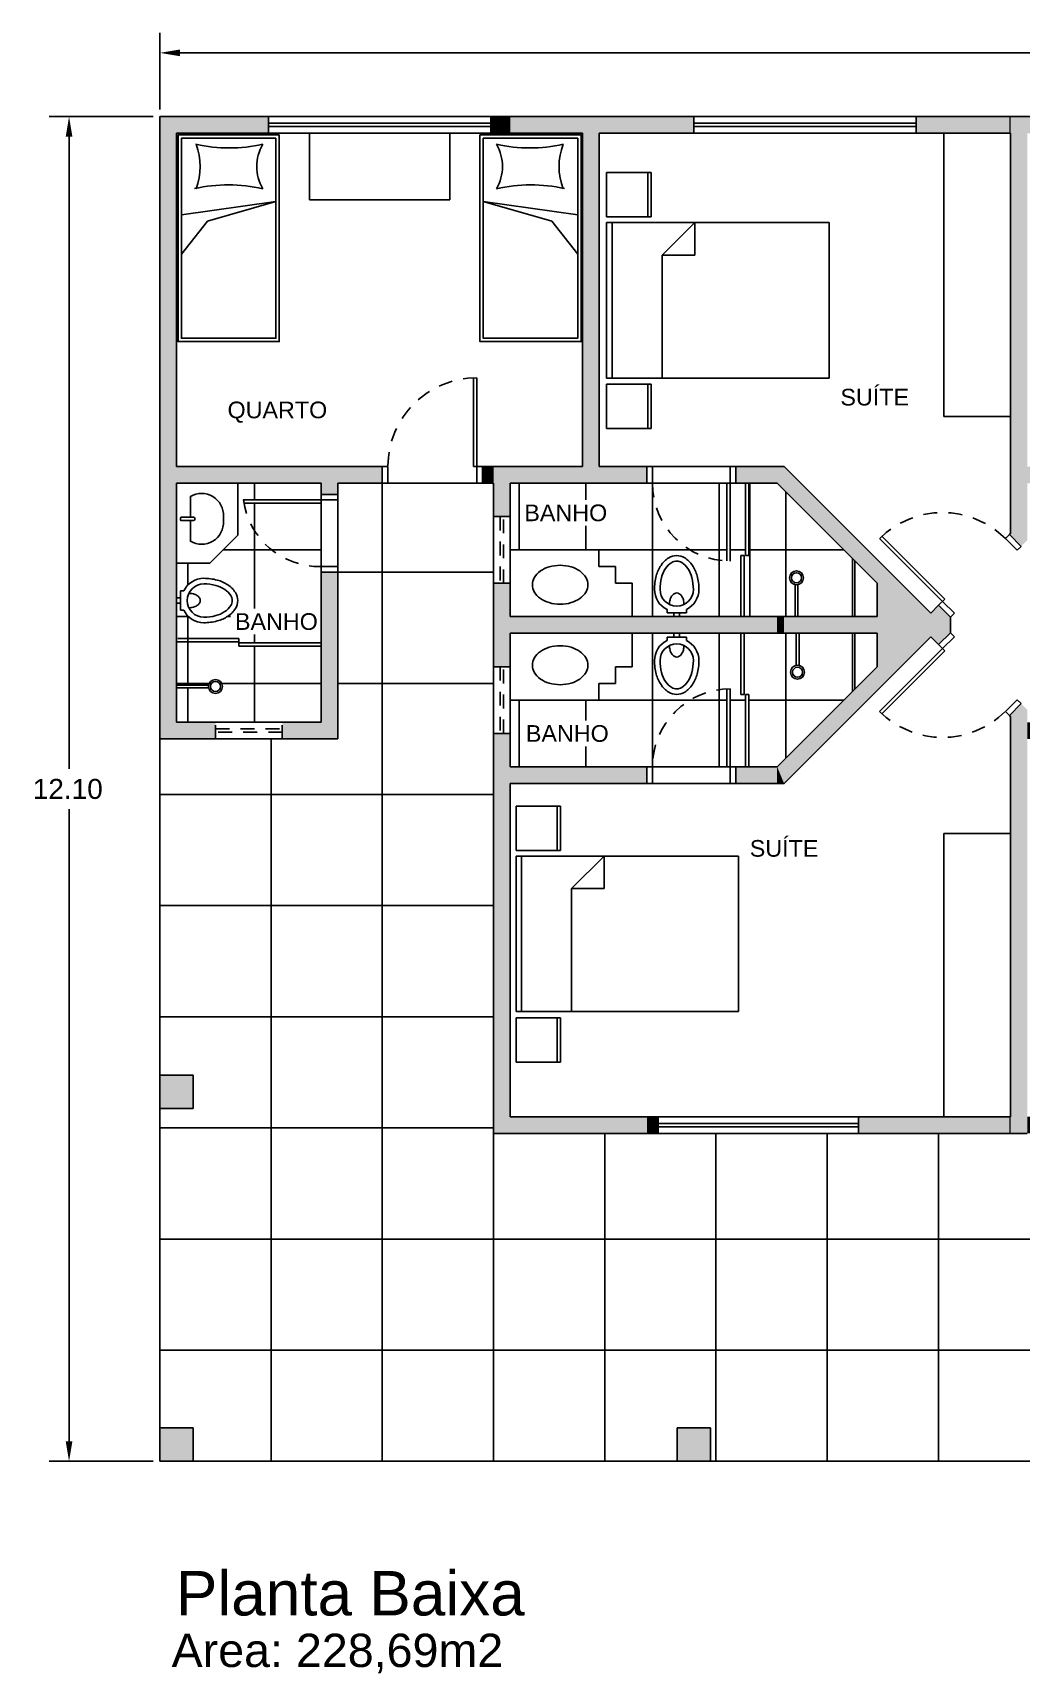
# Model space of a CAD drawing. Extents: x 1 to 29.1, y 2.1 to 17.
# Drawn here: x 1 to 9.89, y 2.21 to 16.97 of the extents above; entities that cross this region are included whole.
import ezdxf

# ---------------------------------------------------------------- set-up
doc = ezdxf.new("R2010")
doc.units = 0
doc.linetypes.add('HIDDEN2', pattern=[0.1875, 0.125, -0.0625])
doc.layers.get('0').update_dxf_attribs({"linetype": 'CONTINUOUS'})
doc.layers.get('DEFPOINTS').update_dxf_attribs({"linetype": 'CONTINUOUS'})
for name, color, linetype in [('EQUIPAMENTOS_MOBILIA', 45, 'CONTINUOUS'), ('ESQUADRIA', 53, 'CONTINUOUS'), ('PAREDE', 5, 'CONTINUOUS'), ('PAREDE-HACH', 140, 'CONTINUOUS'), ('PISO', 9, 'CONTINUOUS'), ('TEXTO', 23, 'CONTINUOUS')]:
    doc.layers.add(name, color=color, linetype=linetype)
doc.styles.get("Standard").update_dxf_attribs({"font": 'arial.ttf'})
doc.dimstyles.get("Standard").update_dxf_attribs({"dimtxt": 2.5, "dimasz": 2.5, "dimexe": 1.25, "dimexo": 0.625, "dimtad": 1, "dimcen": 2.5, "dimazin": 3, "dimtfac": 1, "dimtmove": 0, "dimatfit": 3})

# ---------------------------------------------------------------- blocks, each defined once
blk = doc.blocks.new('*X24')
at = {"layer": 'PISO', "linetype": 'CONTINUOUS'}
for p, q in [((4.145, 4.114), (4.145, 12.914)), ((3.745, 12.114), (5.145, 12.114)), ((3.745, 11.114), (5.145, 11.114)), ((3.145, 4.114), (3.145, 10.614)), ((2.145, 10.114), (5.145, 10.114)), ((2.145, 9.114), (5.145, 9.114)), ((2.145, 8.114), (5.145, 8.114)), ((2.145, 7.114), (5.145, 7.114)), ((5.145, 4.114), (5.145, 7.064)), ((6.145, 4.114), (6.145, 7.064)), ((7.145, 4.114), (7.145, 7.064)), ((8.145, 4.114), (8.145, 7.064)), ((9.145, 4.114), (9.145, 7.064)), ((2.145, 6.114), (21.045, 6.114)), ((2.145, 5.114), (21.045, 5.114))]:
    blk.add_line(p, q, dxfattribs=at)
blk = doc.blocks.new('*U28')
at = {"layer": 'PAREDE-HACH', "linetype": 'CONTINUOUS'}
for points in [[(2.145, 4.114), (2.145, 4.414), (2.445, 4.114)], [(2.445, 4.114), (2.145, 4.414), (2.445, 4.414)]]:
    blk.add_solid(points, dxfattribs=at)
blk = doc.blocks.new('*U29')
at = {"layer": 'PAREDE-HACH', "linetype": 'CONTINUOUS'}
for points in [[(6.795, 4.114), (6.795, 4.414), (7.095, 4.114)], [(7.095, 4.114), (6.795, 4.414), (7.095, 4.414)]]:
    blk.add_solid(points, dxfattribs=at)
blk = doc.blocks.new('*U33')
at = {"layer": 'PAREDE-HACH', "linetype": 'CONTINUOUS'}
for points in [[(8.945, 16.064), (8.945, 16.214), (9.784, 16.064)], [(9.784, 16.064), (8.945, 16.214), (9.784, 16.214)], [(9.784, 16.064), (9.784, 16.214), (9.795, 16.064)], [(9.795, 16.064), (9.784, 16.214), (9.795, 16.214)], [(9.795, 12.44), (9.795, 16.214), (9.89, 12.346)], [(9.89, 12.346), (9.795, 16.214), (9.89, 16.214)], [(9.89, 12.346), (9.89, 16.214), (9.945, 12.402)], [(9.945, 12.402), (9.89, 16.214), (9.945, 16.214)], [(9.945, 16.064), (9.945, 16.214), (10.226, 16.064)], [(10.226, 16.064), (9.945, 16.214), (10.226, 16.214)], [(9.945, 12.914), (9.945, 13.064), (10.226, 12.914)], [(10.226, 12.914), (9.945, 13.064), (10.226, 13.064)], [(10.226, 12.914), (10.226, 13.064), (10.345, 12.914)], [(10.345, 12.914), (10.226, 13.064), (10.345, 13.064)], [(9.795, 12.44), (9.784, 12.452), (9.795, 12.464)]]:
    blk.add_solid(points, dxfattribs=at)
blk = doc.blocks.new('*U35')
at = {"layer": 'PAREDE-HACH', "linetype": 'CONTINUOUS'}
for points in [[(5.12, 16.064), (5.12, 16.214), (5.145, 16.064)], [(5.145, 16.064), (5.12, 16.214), (5.145, 16.214)], [(5.145, 16.064), (5.145, 16.214), (5.295, 16.064)], [(5.295, 16.064), (5.145, 16.214), (5.295, 16.214)], [(5.295, 16.064), (5.295, 16.214), (5.945, 16.064)], [(5.945, 16.064), (5.295, 16.214), (5.945, 16.214)], [(5.945, 12.914), (5.945, 16.214), (6.095, 12.914)], [(6.095, 12.914), (5.945, 16.214), (6.095, 16.214)], [(6.095, 16.064), (6.095, 16.214), (6.524, 16.064)], [(6.524, 16.064), (6.095, 16.214), (6.524, 16.214)], [(6.524, 16.064), (6.524, 16.214), (6.945, 16.064)], [(6.945, 16.064), (6.524, 16.214), (6.945, 16.214)], [(5.045, 12.914), (5.045, 13.064), (5.12, 12.914)], [(5.12, 12.914), (5.045, 13.064), (5.12, 13.064)], [(5.12, 12.914), (5.12, 13.064), (5.145, 12.914)], [(5.145, 12.914), (5.12, 13.064), (5.145, 13.064)], [(5.145, 12.614), (5.145, 13.064), (5.295, 12.614)], [(5.295, 12.614), (5.145, 13.064), (5.295, 13.064)], [(5.295, 12.914), (5.295, 13.064), (5.945, 12.914)], [(5.945, 12.914), (5.295, 13.064), (5.945, 13.064)], [(6.095, 12.914), (6.095, 13.064), (6.524, 12.914)], [(6.524, 12.914), (6.095, 13.064), (6.524, 13.064)]]:
    blk.add_solid(points, dxfattribs=at)
blk = doc.blocks.new('*U36')
at = {"layer": 'PAREDE-HACH', "linetype": 'CONTINUOUS'}
for points in [[(2.145, 10.614), (2.145, 16.214), (2.295, 10.614)], [(2.295, 10.614), (2.145, 16.214), (2.295, 16.214)], [(2.295, 16.064), (2.295, 16.214), (2.645, 16.064)], [(2.645, 16.064), (2.295, 16.214), (2.645, 16.214)], [(2.645, 16.064), (2.645, 16.214), (3.12, 16.064)], [(3.12, 16.064), (2.645, 16.214), (3.12, 16.214)], [(2.295, 12.914), (2.295, 13.064), (2.645, 12.914)], [(2.645, 12.914), (2.295, 13.064), (2.645, 13.064)], [(2.645, 12.914), (2.645, 13.064), (3.12, 12.914)], [(3.12, 12.914), (2.645, 13.064), (3.12, 13.064)], [(3.12, 12.914), (3.12, 13.064), (3.595, 12.914)], [(3.595, 12.914), (3.12, 13.064), (3.595, 13.064)], [(3.595, 12.814), (3.595, 13.064), (3.745, 12.814)], [(3.745, 12.814), (3.595, 13.064), (3.745, 13.064)], [(3.745, 12.914), (3.745, 13.064), (4.145, 12.914)], [(4.145, 12.914), (3.745, 13.064), (4.145, 13.064)], [(2.295, 10.614), (2.295, 10.764), (2.645, 10.614)], [(2.645, 10.614), (2.295, 10.764), (2.645, 10.764)]]:
    blk.add_solid(points, dxfattribs=at)
blk = doc.blocks.new('CAMAC')
for p, q in [((0.5, 0.407), (0.793, 0.7)), ((0.793, 0.7), (0.793, 0.407)), ((0.5, -0.7), (0.5, 0.407)), ((0.5, 0.407), (0.793, 0.407))]:
    blk.add_line(p, q)
at = {"layer": 'EQUIPAMENTOS_MOBILIA'}
for p, q in [((0, 0.75), (0, 1.15)), ((0, 1.15), (0.4, 1.15)), ((0.37, 1.15), (0.37, 0.75)), ((0.4, 1.15), (0.4, 0.75)), ((0, 0.75), (0.4, 0.75)), ((0, 0.7), (2, 0.7)), ((0, -0.7), (0, 0.7)), ((0.05, -0.7), (0.05, 0.7)), ((2, 0.7), (2, -0.7)), ((2, -0.7), (0, -0.7)), ((0, -0.755), (0.4, -0.755)), ((0, -1.155), (0, -0.755)), ((0.37, -0.755), (0.37, -1.155)), ((0.4, -0.755), (0.4, -1.155)), ((0, -1.155), (0.4, -1.155))]:
    blk.add_line(p, q, dxfattribs=at)
blk = doc.blocks.new('*X37')
at = {"layer": 'PISO', "linetype": 'CONTINUOUS'}
for p, q in [((5.374, 12.314), (5.374, 12.914)), ((5.974, 12.764), (5.974, 12.914)), ((6.574, 11.714), (6.574, 12.914)), ((7.174, 12.225), (7.174, 12.914)), ((7.774, 11.714), (7.774, 12.835)), ((5.974, 12.314), (5.974, 12.531)), ((6.092, 12.314), (6.915, 12.314)), ((6.92, 12.314), (7.244, 12.314)), ((7.274, 12.314), (7.41, 12.314)), ((7.44, 12.314), (7.45, 12.314)), ((7.45, 12.314), (8.295, 12.314)), ((7.174, 11.714), (7.174, 12.223)), ((8.374, 11.714), (8.374, 12.235))]:
    blk.add_line(p, q, dxfattribs=at)
blk = doc.blocks.new('*U38')
at = {"layer": 'PAREDE-HACH', "linetype": 'CONTINUOUS'}
for points in [[(7.324, 12.914), (7.324, 13.064), (7.695, 12.914)], [(7.695, 12.914), (7.324, 13.064), (7.695, 13.064)], [(7.695, 12.914), (7.695, 13.064), (7.757, 12.852)], [(7.757, 12.852), (7.695, 13.064), (7.757, 13.064)], [(7.757, 12.852), (7.757, 13.064), (8.595, 12.014)], [(8.595, 12.014), (7.757, 13.064), (8.595, 12.226)], [(8.595, 11.052), (8.595, 12.226), (9.076, 11.533)], [(9.076, 11.533), (8.595, 12.226), (9.076, 11.745)], [(5.145, 11.264), (5.145, 12.014), (5.295, 11.264)], [(5.295, 11.264), (5.145, 12.014), (5.295, 12.014)], [(9.147, 11.462), (9.076, 11.745), (9.147, 11.816)], [(9.147, 11.462), (9.147, 11.816), (9.253, 11.568)], [(9.253, 11.568), (9.147, 11.816), (9.253, 11.71)], [(5.295, 11.564), (5.295, 11.714), (7.324, 11.564)], [(7.324, 11.564), (5.295, 11.714), (7.324, 11.714)], [(7.324, 11.564), (7.324, 11.714), (7.695, 11.564)], [(7.695, 11.564), (7.324, 11.714), (7.695, 11.714)], [(7.695, 11.564), (7.695, 11.714), (7.757, 11.564)], [(7.757, 11.564), (7.695, 11.714), (7.757, 11.714)], [(7.757, 11.564), (7.757, 11.714), (8.595, 11.564)], [(8.595, 11.564), (7.757, 11.714), (8.595, 11.714)], [(9.076, 11.533), (9.076, 11.745), (9.147, 11.462)], [(8.595, 11.052), (7.757, 10.426), (8.595, 11.264)], [(7.757, 10.214), (7.757, 10.426), (8.595, 11.052)], [(7.324, 10.214), (7.324, 10.364), (7.695, 10.214)], [(7.695, 10.214), (7.324, 10.364), (7.695, 10.364)], [(7.757, 10.214), (7.695, 10.364), (7.757, 10.426)], [(7.695, 10.214), (7.695, 10.364), (7.757, 10.214)]]:
    blk.add_solid(points, dxfattribs=at)
blk = doc.blocks.new('*X39')
at = {"layer": 'PISO', "linetype": 'CONTINUOUS'}
for p, q in [((6.574, 10.364), (6.574, 11.564)), ((7.174, 11.054), (7.174, 11.564)), ((7.774, 10.443), (7.774, 11.564)), ((8.374, 11.043), (8.374, 11.564)), ((5.374, 10.364), (5.374, 10.964)), ((5.974, 10.78), (5.974, 10.964)), ((6.092, 10.964), (6.92, 10.964)), ((6.92, 10.964), (7.244, 10.964)), ((7.174, 10.364), (7.174, 11.054)), ((7.274, 10.964), (7.41, 10.964)), ((7.44, 10.964), (8.295, 10.964)), ((5.974, 10.364), (5.974, 10.547))]:
    blk.add_line(p, q, dxfattribs=at)
blk = doc.blocks.new('*X40')
at = {"layer": 'PISO'}
for p, q in [((6.574, 10.364), (7.274, 10.364)), ((6.574, 10.214), (7.274, 10.214))]:
    blk.add_line(p, q, dxfattribs=at)
blk = doc.blocks.new('*U41')
at = {"layer": 'PAREDE-HACH', "linetype": 'CONTINUOUS'}
for points in [[(5.145, 7.064), (5.145, 10.664), (5.295, 7.064)], [(5.295, 7.064), (5.145, 10.664), (5.295, 10.664)], [(5.295, 10.214), (5.295, 10.364), (6.524, 10.214)], [(6.524, 10.214), (5.295, 10.364), (6.524, 10.364)], [(5.295, 7.064), (5.295, 7.214), (6.524, 7.064)], [(6.524, 7.064), (5.295, 7.214), (6.524, 7.214)], [(6.524, 7.064), (6.524, 7.214), (6.626, 7.064)], [(6.626, 7.064), (6.524, 7.214), (6.626, 7.214)]]:
    blk.add_solid(points, dxfattribs=at)
blk = doc.blocks.new('*U42')
at = {"layer": 'PAREDE-HACH', "linetype": 'CONTINUOUS'}
for points in [[(2.145, 7.289), (2.145, 7.589), (2.445, 7.289)], [(2.445, 7.289), (2.145, 7.589), (2.445, 7.589)]]:
    blk.add_solid(points, dxfattribs=at)
blk = doc.blocks.new('*U43')
at = {"layer": 'PAREDE-HACH', "linetype": 'CONTINUOUS'}
for points in [[(3.595, 10.614), (3.595, 12.114), (3.745, 10.614)], [(3.745, 10.614), (3.595, 12.114), (3.745, 12.114)], [(3.245, 10.614), (3.245, 10.764), (3.595, 10.614)], [(3.595, 10.614), (3.245, 10.764), (3.595, 10.764)]]:
    blk.add_solid(points, dxfattribs=at)
blk = doc.blocks.new('*X44')
at = {"layer": 'PISO', "linetype": 'CONTINUOUS'}
for p, q in [((2.995, 12.764), (2.995, 12.914)), ((2.995, 12.491), (2.995, 12.734)), ((2.995, 11.786), (2.995, 12.491)), ((2.713, 12.314), (3.153, 12.314)), ((3.153, 12.314), (3.595, 12.314)), ((2.395, 11.995), (2.395, 12.196)), ((2.295, 11.714), (2.403, 11.714)), ((2.395, 11.099), (2.395, 11.722)), ((2.75, 11.714), (2.781, 11.714)), ((2.995, 11.478), (2.995, 11.553)), ((2.995, 10.764), (2.995, 11.448)), ((2.295, 11.114), (2.59, 11.114)), ((2.395, 10.764), (2.395, 11.074)), ((2.701, 11.114), (3.595, 11.114))]:
    blk.add_line(p, q, dxfattribs=at)
blk = doc.blocks.new('BACIA')
at = {"layer": 'EQUIPAMENTOS_MOBILIA'}
for p, q in [((0.035, 0.025), (0, 0.025)), ((0, 0.025), (0, -0.025)), ((0.035, 0.087), (0.035, -0.087)), ((0.065, 0.087), (0.035, 0.087)), ((0.035, -0.025), (0, -0.025)), ((0.065, -0.087), (0.035, -0.087))]:
    blk.add_line(p, q, dxfattribs=at)
for points in [[(0.245, -0.2, 0.066402), (0.366, -0.184, 0.078959), (0.461, -0.141, 0.107161), (0.529, -0.072, 0.141785), (0.55, 0, 0.141785), (0.529, 0.072, 0.107161), (0.461, 0.141, 0.078959), (0.366, 0.184, 0.066402), (0.245, 0.2, 0.066402)], [(0.245, -0.15, 0.066402), (0.353, -0.136, 0.078959), (0.433, -0.1, 0.107161), (0.487, -0.045, 0.141785), (0.5, 0, 0.141785), (0.487, 0.045, 0.107161), (0.433, 0.1, 0.078959), (0.353, 0.136, 0.066402), (0.245, 0.15, 0.066402)], [(0.11, -0.065, 0.064559), (0.151, -0.06, 0.077436), (0.183, -0.046, 0.107172), (0.206, -0.023, 0.145191), (0.213, 0, 0.145191), (0.206, 0.023, 0.107172), (0.183, 0.046, 0.077436), (0.151, 0.06, 0.064559), (0.11, 0.065, 0.064559)]]:
    blk.add_lwpolyline(points, format="xyb", dxfattribs=at)
for radius, start, end in [(0.2, 90, 154.1581), (0.15, 90, 270), (0.2, 205.8419, 270)]:
    blk.add_arc((0.245, 0), radius, start, end, dxfattribs=at)
blk = doc.blocks.new('CHUVEIRO')
at = {"layer": 'EQUIPAMENTOS_MOBILIA'}
for p, q in [((0, 0.013), (0.289, 0.013)), ((0, -0.013), (0.289, -0.013))]:
    blk.add_line(p, q, dxfattribs=at)
for radius in [0.0625, 0.045]:
    blk.add_circle((0.35, 0), radius, dxfattribs=at)
blk = doc.blocks.new('CUBA')
at = {"layer": 'EQUIPAMENTOS_MOBILIA'}
blk.add_lwpolyline([(0, 0, 0.07067), (0.014, -0.099, 0.082314), (0.051, -0.177, 0.106842), (0.112, -0.233, 0.13438), (0.175, -0.25, 0.13438), (0.238, -0.233, 0.106842), (0.299, -0.177, 0.082314), (0.336, -0.099, 0.07067), (0.35, 0, 0.07067), (0.336, 0.099, 0.082314), (0.299, 0.177, 0.106842), (0.238, 0.233, 0.13438), (0.175, 0.25, 0.13438), (0.112, 0.233, 0.106842), (0.051, 0.177, 0.082314), (0.014, 0.099, 0.07067)], format="xyb", close=True, dxfattribs=at)
blk = doc.blocks.new('*X45')
at = {"layer": 'PISO'}
for p, q in [((3.595, 12.164), (3.595, 12.764)), ((3.745, 12.164), (3.745, 12.764))]:
    blk.add_line(p, q, dxfattribs=at)
blk = doc.blocks.new('*X46')
at = {"layer": 'PISO'}
for p, q in [((6.574, 13.064), (7.274, 13.064)), ((6.574, 12.914), (7.274, 12.914))]:
    blk.add_line(p, q, dxfattribs=at)
blk = doc.blocks.new('*U48')
at = {"layer": 'PAREDE-HACH', "linetype": 'CONTINUOUS'}
for points in [[(9.89, 7.064), (9.795, 10.838), (9.89, 10.932)], [(9.89, 7.064), (9.89, 10.932), (9.945, 7.064)], [(9.945, 7.064), (9.89, 10.932), (9.945, 10.876)], [(9.795, 10.814), (9.784, 10.826), (9.795, 10.838)], [(9.795, 7.064), (9.795, 10.838), (9.89, 7.064)], [(9.945, 10.614), (9.945, 10.764), (10.045, 10.614)], [(10.045, 10.614), (9.945, 10.764), (10.045, 10.764)], [(8.426, 7.064), (8.426, 7.214), (9.784, 7.064)], [(9.784, 7.064), (8.426, 7.214), (9.784, 7.214)], [(9.784, 7.064), (9.784, 7.214), (9.795, 7.064)], [(9.795, 7.064), (9.784, 7.214), (9.795, 7.214)], [(9.945, 7.064), (9.945, 7.214), (10.045, 7.064)], [(10.045, 7.064), (9.945, 7.214), (10.045, 7.214)], [(10.045, 7.064), (10.045, 7.214), (10.289, 7.064)], [(10.289, 7.064), (10.045, 7.214), (10.289, 7.214)]]:
    blk.add_solid(points, dxfattribs=at)
blk = doc.blocks.new('CAMAS')
at = {"layer": 'EQUIPAMENTOS_MOBILIA'}
for p, q in [((-0.599, 0.425), (-0.777, -0.19)), ((-0.599, 0.425), (-0.719, -0.425)), ((-0.777, -0.19), (-1.072, -0.425))]:
    blk.add_line(p, q, dxfattribs=at)
for points in [[(0, 0.455), (-1.86, 0.455), (-1.86, -0.455), (0, -0.455)], [(-0.03, 0.425), (-1.83, 0.425), (-1.83, -0.425), (-0.03, -0.425)]]:
    blk.add_lwpolyline(points, close=True, dxfattribs=at)
for centre, radius, start, end in [((-1.83, -0.004), 1.38, 347.3746, 13.0087), ((-0.285, 0.652), 0.399, 239.9369, 300.0631), ((1.252, 0.006), 1.37, 167.3541, 192.6459), ((-0.285, -0.811), 0.555, 68.8658, 111.1342)]:
    blk.add_arc(centre, radius, start, end, dxfattribs=at)
blk = doc.blocks.new('*D22')
at = {"color": 0}
for p, q in [((2.083, 16.214), (1.148, 16.214)), ((1.328, 16.034), (1.328, 10.346)), ((1.328, 4.294), (1.328, 9.982)), ((2.083, 4.114), (1.148, 4.114))]:
    blk.add_line(p, q, dxfattribs=at)
for points in [[(1.298, 16.034), (1.358, 16.034), (1.328, 16.214)], [(1.298, 4.294), (1.358, 4.294), (1.328, 4.114)]]:
    blk.add_solid(points, dxfattribs=at)
at = {"layer": 'DEFPOINTS', "color": 0}
for p in [(1.328, 16.214), (2.145, 16.214), (2.145, 4.114)]:
    blk.add_point(p, dxfattribs=at)
at = {"color": 0, "linetype": 'CONTINUOUS'}
blk.add_text('12.10', height=0.18, dxfattribs=at).set_placement((1.002, 10.074))
blk = doc.blocks.new('*D23')
at = {"color": 0}
for p, q in [((2.145, 16.277), (2.145, 16.967)), ((21.045, 16.277), (21.045, 16.967)), ((2.325, 16.787), (11.21, 16.787)), ((20.865, 16.787), (11.98, 16.787))]:
    blk.add_line(p, q, dxfattribs=at)
for points in [[(2.325, 16.817), (2.325, 16.757), (2.145, 16.787)], [(20.865, 16.817), (20.865, 16.757), (21.045, 16.787)]]:
    blk.add_solid(points, dxfattribs=at)
at = {"layer": 'DEFPOINTS', "color": 0}
for p in [(21.045, 16.787), (2.145, 16.214), (21.045, 16.214)]:
    blk.add_point(p, dxfattribs=at)
at = {"color": 0, "linetype": 'CONTINUOUS'}
blk.add_text('18.90', height=0.18, dxfattribs=at).set_placement((11.253, 16.697))

msp = doc.modelspace()

# ---------------------------------------------------------------- linework, layer by layer
for p, q in [((8.395, 12.214), (8.395, 11.714)), ((8.395, 11.564), (8.395, 11.064))]:
    msp.add_line(p, q)
at = {"linetype": 'HIDDEN2'}
for centre, radius, start, end in [((4.995, 13.064), 0.8, 90, 180), ((7.274, 12.914), 0.7, 180, 270), ((3.582, 12.856), 0.692, 187.6625, 271.1349), ((9.182, 11.851), 0.8, 45, 135), ((7.274, 10.364), 0.7, 90, 180), ((9.182, 11.427), 0.8, 225, 315)]:
    msp.add_arc(centre, radius, start, end, dxfattribs=at)
at = {"layer": 'EQUIPAMENTOS_MOBILIA'}
for p, q in [((3.49, 16.064), (3.49, 15.464)), ((4.751, 16.064), (4.751, 15.464)), ((9.195, 16.064), (9.195, 13.514)), ((3.49, 15.464), (4.751, 15.464)), ((9.195, 13.514), (9.795, 13.514)), ((2.845, 12.446), (2.845, 12.914)), ((2.419, 12.609), (2.419, 12.797)), ((2.331, 12.584), (2.331, 12.604)), ((2.448, 12.609), (2.336, 12.609)), ((2.448, 12.579), (2.336, 12.579)), ((2.419, 12.391), (2.419, 12.579)), ((2.458, 12.589), (2.458, 12.599)), ((2.717, 12.575), (2.717, 12.613)), ((2.845, 12.446), (2.595, 12.196)), ((5.295, 12.314), (6.092, 12.314)), ((6.092, 12.314), (6.092, 12.164)), ((2.595, 12.196), (2.295, 12.196)), ((6.092, 12.164), (6.242, 12.164)), ((6.242, 12.164), (6.242, 12.014)), ((6.242, 12.014), (6.392, 12.014)), ((6.392, 12.014), (6.392, 11.714)), ((6.392, 11.264), (6.392, 11.564)), ((6.242, 11.264), (6.392, 11.264)), ((6.242, 11.114), (6.242, 11.264)), ((6.092, 11.114), (6.242, 11.114)), ((6.092, 10.964), (6.092, 11.114)), ((5.295, 10.964), (6.092, 10.964)), ((9.195, 9.764), (9.195, 7.214)), ((9.795, 9.764), (9.195, 9.764))]:
    msp.add_line(p, q, dxfattribs=at)
for centre, radius, start, end in [((2.519, 12.625), 0.198, 357.1636, 120.2414), ((2.336, 12.604), 0.005, 90, 180), ((2.336, 12.584), 0.005, 180, 270), ((2.519, 12.563), 0.198, 239.7586, 2.8364), ((2.448, 12.599), 0.01, 0, 90), ((2.448, 12.589), 0.01, 270, 0)]:
    msp.add_arc(centre, radius, start, end, dxfattribs=at)
at = {"layer": 'ESQUADRIA'}
for p, q in [((3.12, 16.214), (5.12, 16.214)), ((3.12, 16.154), (5.12, 16.154)), ((5.12, 16.124), (3.12, 16.124)), ((6.945, 16.214), (8.945, 16.214)), ((6.945, 16.154), (8.945, 16.154)), ((8.945, 16.124), (6.945, 16.124)), ((5.12, 16.064), (3.12, 16.064)), ((8.945, 16.064), (6.945, 16.064)), ((4.965, 13.064), (4.965, 13.864)), ((4.995, 13.064), (4.995, 13.864)), ((4.195, 13.064), (4.145, 13.064)), ((4.195, 12.914), (4.195, 13.064)), ((5.045, 13.064), (4.965, 13.064)), ((4.995, 12.914), (4.995, 13.064)), ((6.574, 13.064), (6.524, 13.064)), ((6.574, 13.064), (6.574, 12.914)), ((7.324, 13.064), (7.274, 13.064)), ((7.274, 13.064), (7.274, 12.914)), ((4.195, 12.914), (4.145, 12.914)), ((5.045, 12.914), (4.995, 12.914)), ((6.574, 12.914), (6.524, 12.914)), ((7.324, 12.914), (7.244, 12.914)), ((7.244, 12.914), (7.244, 12.215)), ((7.274, 12.914), (7.274, 12.214)), ((7.41, 12.914), (7.41, 12.264)), ((7.44, 12.914), (7.44, 12.264)), ((7.45, 12.914), (7.45, 11.714)), ((3.595, 12.764), (2.895, 12.764)), ((3.595, 12.734), (2.896, 12.734)), ((3.595, 12.814), (3.595, 12.734)), ((3.745, 12.764), (3.595, 12.764)), ((3.745, 12.814), (3.745, 12.764)), ((9.182, 11.851), (8.617, 12.417)), ((9.204, 11.872), (8.638, 12.438)), ((9.748, 12.417), (9.784, 12.452)), ((9.854, 12.311), (9.748, 12.417)), ((7.37, 12.264), (7.37, 11.714)), ((7.37, 12.264), (7.4, 12.264)), ((7.4, 12.264), (7.4, 11.714)), ((7.41, 12.264), (7.44, 12.264)), ((9.854, 12.311), (9.89, 12.346)), ((3.595, 12.164), (3.595, 12.114)), ((3.745, 12.164), (3.595, 12.164)), ((3.745, 12.164), (3.745, 12.114)), ((9.147, 11.816), (9.204, 11.872)), ((9.289, 11.745), (9.182, 11.851)), ((9.253, 11.71), (9.289, 11.745)), ((2.855, 11.518), (2.305, 11.518)), ((2.855, 11.518), (2.855, 11.488)), ((7.37, 11.014), (7.37, 11.564)), ((7.4, 11.014), (7.4, 11.564)), ((9.289, 11.533), (9.182, 11.427)), ((9.253, 11.568), (9.289, 11.533)), ((2.855, 11.488), (2.295, 11.488)), ((3.595, 11.478), (2.855, 11.478)), ((2.855, 11.478), (2.855, 11.448)), ((3.595, 11.448), (2.855, 11.448)), ((9.182, 11.427), (8.617, 10.861)), ((9.204, 11.406), (8.638, 10.841)), ((9.147, 11.462), (9.204, 11.406)), ((7.244, 10.364), (7.244, 11.064)), ((7.274, 10.364), (7.274, 11.064)), ((7.37, 11.014), (7.4, 11.014)), ((7.41, 10.364), (7.41, 11.014)), ((7.41, 11.014), (7.44, 11.014)), ((7.44, 10.364), (7.44, 11.014)), ((9.854, 10.967), (9.748, 10.861)), ((9.854, 10.967), (9.89, 10.932)), ((9.748, 10.861), (9.784, 10.826)), ((6.574, 10.364), (6.524, 10.364)), ((6.574, 10.214), (6.574, 10.364)), ((7.324, 10.364), (7.244, 10.364)), ((7.274, 10.214), (7.274, 10.364)), ((6.574, 10.214), (6.524, 10.214)), ((7.324, 10.214), (7.274, 10.214)), ((6.626, 7.214), (8.426, 7.214)), ((6.626, 7.154), (8.426, 7.154)), ((8.426, 7.124), (6.626, 7.124)), ((8.426, 7.064), (6.626, 7.064))]:
    msp.add_line(p, q, dxfattribs=at)
at = {"layer": 'ESQUADRIA', "linetype": 'HIDDEN2'}
for p, q in [((5.205, 12.614), (5.205, 12.014)), ((5.235, 12.014), (5.235, 12.614)), ((5.205, 11.264), (5.205, 10.664)), ((5.235, 10.664), (5.235, 11.264)), ((2.645, 10.614), (2.645, 10.764)), ((2.645, 10.704), (3.245, 10.704)), ((3.245, 10.674), (2.645, 10.674)), ((3.245, 10.614), (3.245, 10.764))]:
    msp.add_line(p, q, dxfattribs=at)
at = {"layer": 'PAREDE'}
for p, q in [((2.145, 16.214), (2.145, 10.614)), ((2.145, 16.214), (3.12, 16.214)), ((3.12, 16.214), (3.12, 16.064)), ((5.12, 16.214), (6.945, 16.214)), ((5.12, 16.214), (5.12, 16.064)), ((6.945, 16.214), (6.945, 16.064)), ((8.945, 16.214), (8.945, 16.064)), ((8.945, 16.214), (12.195, 16.214)), ((2.295, 16.064), (2.295, 13.064)), ((2.295, 16.064), (3.12, 16.064)), ((5.12, 16.064), (5.945, 16.064)), ((5.945, 16.064), (5.945, 13.064)), ((6.095, 16.064), (6.095, 13.064)), ((6.945, 16.064), (6.095, 16.064)), ((9.795, 16.064), (8.945, 16.064)), ((9.795, 16.064), (9.795, 12.464)), ((9.795, 16.064), (9.795, 14.385)), ((4.145, 13.064), (2.295, 13.064)), ((4.145, 12.914), (4.145, 13.064)), ((5.945, 13.064), (5.045, 13.064)), ((5.045, 12.914), (5.045, 13.064)), ((6.524, 13.064), (6.095, 13.064)), ((6.524, 13.064), (6.524, 12.914)), ((7.324, 13.064), (7.324, 12.914)), ((7.757, 13.064), (7.324, 13.064)), ((9.076, 11.745), (7.757, 13.064)), ((3.595, 12.914), (2.295, 12.914)), ((2.295, 12.914), (2.295, 10.764)), ((3.595, 12.914), (3.595, 12.814)), ((4.145, 12.914), (3.745, 12.914)), ((3.745, 12.914), (3.745, 12.814)), ((5.145, 12.914), (5.045, 12.914)), ((5.145, 7.064), (5.145, 12.914)), ((5.295, 12.914), (5.295, 11.714)), ((6.095, 12.914), (5.295, 12.914)), ((6.524, 12.914), (6.095, 12.914)), ((7.695, 12.914), (7.324, 12.914)), ((8.595, 12.014), (7.695, 12.914)), ((3.745, 12.814), (3.595, 12.814)), ((5.145, 12.614), (5.295, 12.614)), ((9.784, 12.452), (9.795, 12.464)), ((9.89, 12.346), (9.784, 12.452)), ((3.595, 12.114), (3.595, 10.764)), ((3.745, 12.114), (3.595, 12.114)), ((3.745, 12.114), (3.745, 10.614)), ((5.145, 12.014), (5.295, 12.014)), ((8.595, 12.014), (8.595, 11.714)), ((9.147, 11.816), (9.076, 11.745)), ((9.253, 11.71), (9.147, 11.816)), ((8.595, 11.714), (5.295, 11.714)), ((9.253, 11.71), (9.253, 11.568)), ((8.595, 11.564), (5.295, 11.564)), ((5.295, 11.564), (5.295, 10.364)), ((9.076, 11.533), (7.757, 10.214)), ((8.595, 11.564), (8.595, 11.264)), ((9.147, 11.462), (9.076, 11.533)), ((9.253, 11.568), (9.147, 11.462)), ((5.145, 11.264), (5.295, 11.264)), ((8.595, 11.264), (7.695, 10.364)), ((9.89, 10.932), (9.784, 10.826)), ((9.784, 10.826), (9.795, 10.814)), ((9.795, 10.814), (9.795, 7.214)), ((3.595, 10.764), (2.295, 10.764)), ((5.145, 10.664), (5.295, 10.664)), ((3.745, 10.614), (2.145, 10.614)), ((6.524, 10.364), (5.295, 10.364)), ((6.524, 10.214), (6.524, 10.364)), ((7.324, 10.214), (7.324, 10.364)), ((7.695, 10.364), (7.324, 10.364)), ((5.295, 10.214), (5.295, 7.214)), ((6.524, 10.214), (5.295, 10.214)), ((7.757, 10.214), (7.324, 10.214)), ((2.445, 7.589), (2.145, 7.589)), ((2.145, 7.589), (2.145, 7.289)), ((2.445, 7.289), (2.445, 7.589)), ((2.445, 7.289), (2.145, 7.289)), ((6.626, 7.214), (5.295, 7.214)), ((6.626, 7.214), (6.626, 7.064)), ((8.426, 7.214), (8.426, 7.064)), ((9.795, 7.214), (8.426, 7.214)), ((6.626, 7.064), (5.145, 7.064)), ((9.945, 7.064), (8.426, 7.064)), ((2.445, 4.414), (2.145, 4.414)), ((2.145, 4.414), (2.145, 4.114)), ((2.445, 4.114), (2.445, 4.414)), ((6.795, 4.114), (6.795, 4.414)), ((6.795, 4.414), (7.095, 4.414)), ((7.095, 4.114), (7.095, 4.414)), ((2.445, 4.114), (2.145, 4.114)), ((2.445, 4.114), (2.145, 4.114)), ((6.795, 4.114), (7.095, 4.114))]:
    msp.add_line(p, q, dxfattribs=at)
at = {"layer": 'PISO'}
for p, q in [((4.195, 12.914), (4.995, 12.914)), ((2.145, 7.589), (2.145, 10.614)), ((2.145, 4.414), (2.145, 7.289)), ((6.795, 4.114), (2.445, 4.114)), ((11.445, 4.114), (7.095, 4.114))]:
    msp.add_line(p, q, dxfattribs=at)

# ---------------------------------------------------------------- block references
at = {"xscale": -1, "rotation": 270}
msp.add_blockref('BACIA', (6.792, 11.714), dxfattribs=at)
at = {"layer": 'EQUIPAMENTOS_MOBILIA', "xscale": -1}
for name, p, rotation in [('CAMAS', (2.763, 16.049), 270), ('CHUVEIRO', (7.869, 11.714), 270), ('BACIA', (2.295, 11.859), 180), ('CUBA', (5.744, 11.452), 90)]:
    msp.add_blockref(name, p, dxfattribs=dict(at, rotation=rotation))
at = {"layer": 'EQUIPAMENTOS_MOBILIA'}
for name, p, rotation in [('CAMAS', (5.478, 16.049), 90), ('CUBA', (5.744, 11.826), 90), ('BACIA', (6.792, 11.564), 270), ('CHUVEIRO', (7.879, 11.564), 270)]:
    msp.add_blockref(name, p, dxfattribs=dict(at, rotation=rotation))
for name, p in [('CAMAC', (6.162, 14.561)), ('CHUVEIRO', (2.295, 11.086)), ('CAMAC', (5.347, 8.86))]:
    msp.add_blockref(name, p, dxfattribs=at)
at = {"layer": 'PAREDE-HACH'}
for name in ['*U36', '*U35', '*U33', '*U38', '*U43', '*U48', '*U41', '*U42', '*U28', '*U29']:
    msp.add_blockref(name, (0, 0), dxfattribs=at)
at = {"layer": 'PISO'}
for name in ['*X46', '*X24', '*X44', '*X37', '*X45', '*X39', '*X40']:
    msp.add_blockref(name, (0, 0), dxfattribs=at)

# ---------------------------------------------------------------- texts
at = {"layer": 'TEXTO'}
for s, height, p in [('SUÍTE', 0.15, (8.264, 13.614)), ('QUARTO', 0.15, (2.753, 13.499)), ('BANHO', 0.15, (5.422, 12.573)), ('BANHO', 0.15, (2.82, 11.595)), ('BANHO', 0.15, (5.436, 10.588)), ('SUÍTE', 0.15, (7.449, 9.554)), ('Planta Baixa', 0.4, (2.289, 2.727)), ('Area: 228,69m2', 0.3, (2.25, 2.263))]:
    msp.add_text(s, height=height, dxfattribs=at).set_placement(p)

# ---------------------------------------------------------------- dimensions: what is measured, and where the dimension line sits
dim = msp.add_linear_dim(base=(21.045, 16.787), p1=(2.145, 16.214), p2=(21.045, 16.214), dimstyle='Standard')
dim.commit()
dim.dimension.update_dxf_attribs({"geometry": '*D23', "text_midpoint": (11.595, 16.787)})
dim = msp.add_linear_dim(base=(1.328, 16.214), p1=(2.145, 4.114), p2=(2.145, 16.214), angle=90, dimstyle='Standard')
dim.commit()
dim.dimension.update_dxf_attribs({"geometry": '*D22', "text_midpoint": (1.328, 10.164)})

doc.saveas('drawing.dxf')
